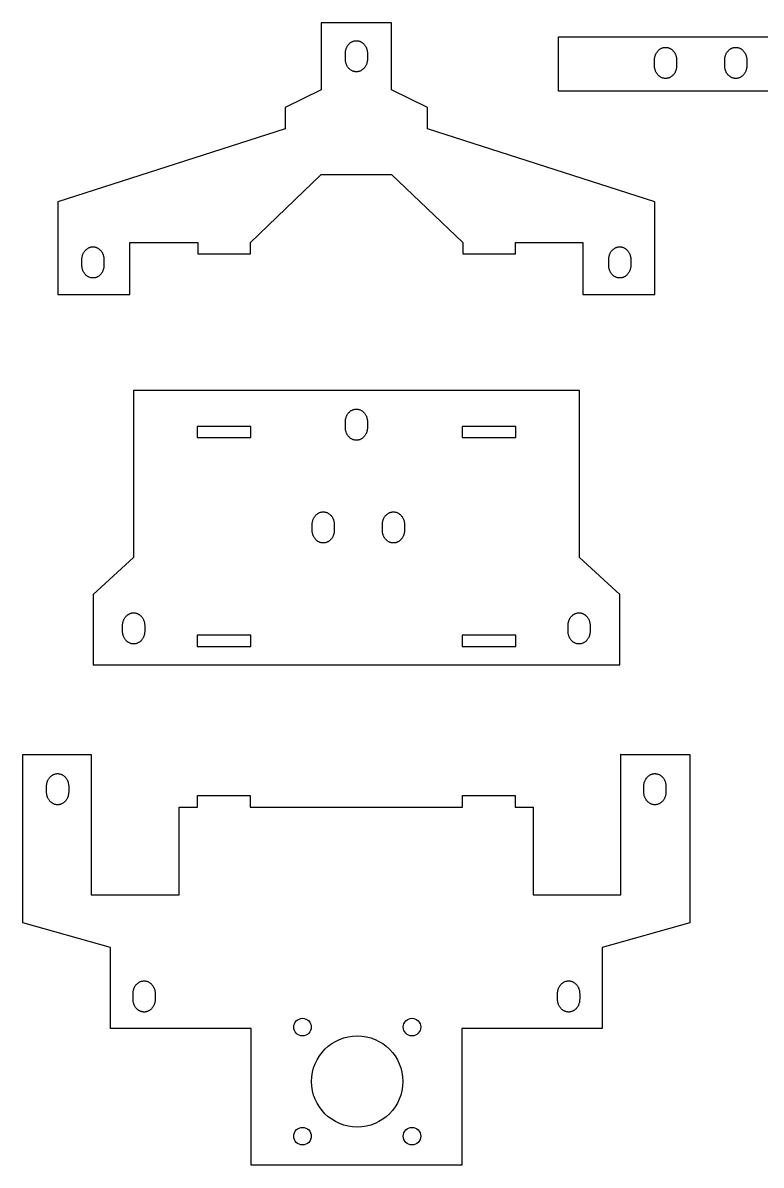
# Model space of a CAD drawing. Header units: millimetres. Extents: x 371 to 779, y 301 to 626.
# Drawn here: x 370.9 to 581.2, y 301 to 626.5 of the extents above; entities that cross this region are included whole.
import ezdxf

# ---------------------------------------------------------------- set-up
doc = ezdxf.new("R2010")
doc.units = ezdxf.units.MM
doc.header["$MEASUREMENT"] = 0
doc.layers.get('0').update_dxf_attribs({"linetype": 'CONTINUOUS'})
doc.layers.add('CAMADA_1', color=7, linetype='CONTINUOUS')

msp = doc.modelspace()

# ---------------------------------------------------------------- linework, layer by layer
msp.add_line((402.41, 521.73), (402.41, 494.5))
msp.add_lwpolyline([(523.5, 622.5), (603.5, 622.5), (603.5, 607), (523.5, 607)], close=True)
for centre, radius in [((450.56, 340.35), 2.5), ((481.74, 340.35), 2.5), ((466.15, 324.85), 13), ((450.56, 309.26), 2.5), ((481.74, 309.26), 2.5)]:
    msp.add_circle(centre, radius)
at = {"layer": 'CAMADA_1'}
for points in [[(530.41, 556.53), (530.41, 549.11), (550.91, 549.11), (550.91, 575.46), (550.91, 575.46), (486.17, 596.28), (486.16, 596.28), (486.16, 602.4), (475.91, 607.39), (475.91, 626.5), (455.91, 626.5), (455.91, 607.41), (445.66, 602.4), (445.66, 596.28), (445.65, 596.28), (380.91, 575.46), (380.91, 575.46), (380.91, 549.11), (401.41, 549.11), (401.41, 553.46), (401.41, 563.95), (420.71, 563.95), (420.71, 560.66), (435.71, 560.66), (435.71, 563.95), (455.91, 583.3), (475.91, 583.3), (496.21, 563.95), (496.21, 560.69), (511.21, 560.69), (511.21, 563.95), (530.41, 563.95)], [(462.76, 616.34), (462.76, 617.78), (462.76, 617.97), (462.77, 618.16), (462.79, 618.34), (462.82, 618.52), (462.86, 618.69), (462.9, 618.86), (462.95, 619.03), (463.01, 619.2), (463.07, 619.36), (463.14, 619.52), (463.21, 619.67), (463.3, 619.82), (463.38, 619.96), (463.48, 620.09), (463.58, 620.23), (463.68, 620.35), (463.79, 620.47), (463.9, 620.59), (464.02, 620.69), (464.15, 620.8), (464.27, 620.89), (464.41, 620.98), (464.54, 621.06), (464.68, 621.13), (464.83, 621.2), (464.97, 621.25), (465.12, 621.3), (465.27, 621.34), (465.43, 621.37), (465.59, 621.4), (465.75, 621.41), (465.91, 621.42), (466.07, 621.41), (466.23, 621.4), (466.39, 621.37), (466.54, 621.34), (466.7, 621.3), (466.85, 621.25), (466.99, 621.2), (467.13, 621.13), (467.27, 621.06), (467.41, 620.98), (467.54, 620.89), (467.67, 620.8), (467.79, 620.69), (467.91, 620.59), (468.03, 620.47), (468.14, 620.35), (468.24, 620.23), (468.34, 620.09), (468.43, 619.96), (468.52, 619.82), (468.6, 619.67), (468.68, 619.52), (468.75, 619.36), (468.81, 619.2), (468.87, 619.03), (468.92, 618.86), (468.96, 618.69), (468.99, 618.52), (469.02, 618.34), (469.04, 618.16), (469.05, 617.97), (469.06, 617.78), (469.06, 616.22), (469.06, 616.18), (469.05, 615.99), (469.04, 615.81), (469.02, 615.63), (468.99, 615.45), (468.96, 615.27), (468.92, 615.1), (468.87, 614.93), (468.81, 614.77), (468.75, 614.61), (468.68, 614.45), (468.6, 614.3), (468.52, 614.15), (468.43, 614.01), (468.34, 613.87), (468.24, 613.74), (468.14, 613.61), (468.03, 613.49), (467.91, 613.38), (467.79, 613.27), (467.67, 613.17), (467.54, 613.08), (467.41, 612.99), (467.27, 612.91), (467.13, 612.83), (466.99, 612.77), (466.85, 612.71), (466.7, 612.66), (466.54, 612.62), (466.39, 612.59), (466.23, 612.57), (466.07, 612.55), (465.91, 612.55), (465.75, 612.55), (465.59, 612.57), (465.43, 612.59), (465.27, 612.62), (465.12, 612.66), (464.97, 612.71), (464.83, 612.77), (464.68, 612.83), (464.54, 612.91), (464.41, 612.99), (464.27, 613.08), (464.15, 613.17), (464.02, 613.27), (463.9, 613.38), (463.79, 613.49), (463.68, 613.61), (463.58, 613.74), (463.48, 613.87), (463.38, 614.01), (463.3, 614.15), (463.21, 614.3), (463.14, 614.45), (463.07, 614.61), (463.01, 614.77), (462.95, 614.93), (462.9, 615.1), (462.86, 615.27), (462.82, 615.45), (462.79, 615.63), (462.77, 615.81), (462.76, 615.99), (462.76, 616.18)], [(550.82, 614.44), (550.81, 615.88), (550.82, 616.07), (550.83, 616.25), (550.85, 616.43), (550.88, 616.61), (550.91, 616.79), (550.96, 616.96), (551.01, 617.13), (551.06, 617.29), (551.13, 617.46), (551.2, 617.61), (551.27, 617.76), (551.35, 617.91), (551.44, 618.05), (551.53, 618.19), (551.63, 618.32), (551.74, 618.45), (551.85, 618.57), (551.96, 618.68), (552.08, 618.79), (552.2, 618.89), (552.33, 618.99), (552.46, 619.07), (552.6, 619.15), (552.74, 619.23), (552.88, 619.29), (553.03, 619.35), (553.18, 619.4), (553.33, 619.44), (553.49, 619.47), (553.64, 619.49), (553.8, 619.51), (553.96, 619.51), (554.13, 619.51), (554.29, 619.49), (554.44, 619.47), (554.6, 619.44), (554.75, 619.4), (554.9, 619.35), (555.05, 619.29), (555.19, 619.23), (555.33, 619.15), (555.47, 619.07), (555.6, 618.99), (555.73, 618.89), (555.85, 618.79), (555.97, 618.68), (556.08, 618.57), (556.19, 618.45), (556.3, 618.32), (556.4, 618.19), (556.49, 618.05), (556.58, 617.91), (556.66, 617.76), (556.73, 617.61), (556.8, 617.46), (556.87, 617.29), (556.92, 617.13), (556.97, 616.96), (557.02, 616.79), (557.05, 616.61), (557.08, 616.43), (557.1, 616.25), (557.11, 616.07), (557.11, 615.88), (557.11, 614.32), (557.11, 614.28), (557.11, 614.09), (557.1, 613.91), (557.08, 613.72), (557.05, 613.55), (557.02, 613.37), (556.97, 613.2), (556.92, 613.03), (556.87, 612.86), (556.8, 612.7), (556.73, 612.55), (556.66, 612.39), (556.58, 612.25), (556.49, 612.1), (556.4, 611.97), (556.3, 611.84), (556.19, 611.71), (556.08, 611.59), (555.97, 611.48), (555.85, 611.37), (555.73, 611.27), (555.6, 611.17), (555.47, 611.08), (555.33, 611), (555.19, 610.93), (555.05, 610.87), (554.9, 610.81), (554.75, 610.76), (554.6, 610.72), (554.44, 610.69), (554.29, 610.66), (554.13, 610.65), (553.96, 610.65), (553.8, 610.65), (553.64, 610.66), (553.49, 610.69), (553.33, 610.72), (553.18, 610.76), (553.03, 610.81), (552.88, 610.87), (552.74, 610.93), (552.6, 611), (552.46, 611.08), (552.33, 611.17), (552.2, 611.27), (552.08, 611.37), (551.96, 611.48), (551.85, 611.59), (551.74, 611.71), (551.63, 611.84), (551.53, 611.97), (551.44, 612.1), (551.35, 612.25), (551.27, 612.39), (551.2, 612.55), (551.13, 612.7), (551.06, 612.86), (551.01, 613.03), (550.96, 613.2), (550.91, 613.37), (550.88, 613.55), (550.85, 613.72), (550.83, 613.91), (550.82, 614.09), (550.81, 614.28)], [(570.82, 614.44), (570.81, 615.88), (570.82, 616.07), (570.83, 616.25), (570.85, 616.43), (570.88, 616.61), (570.91, 616.79), (570.96, 616.96), (571.01, 617.13), (571.06, 617.29), (571.13, 617.46), (571.2, 617.61), (571.27, 617.76), (571.35, 617.91), (571.44, 618.05), (571.53, 618.19), (571.63, 618.32), (571.74, 618.45), (571.85, 618.57), (571.96, 618.68), (572.08, 618.79), (572.2, 618.89), (572.33, 618.99), (572.46, 619.07), (572.6, 619.15), (572.74, 619.23), (572.88, 619.29), (573.03, 619.35), (573.18, 619.4), (573.33, 619.44), (573.49, 619.47), (573.64, 619.49), (573.8, 619.51), (573.96, 619.51), (574.13, 619.51), (574.29, 619.49), (574.44, 619.47), (574.6, 619.44), (574.75, 619.4), (574.9, 619.35), (575.05, 619.29), (575.19, 619.23), (575.33, 619.15), (575.47, 619.07), (575.6, 618.99), (575.73, 618.89), (575.85, 618.79), (575.97, 618.68), (576.08, 618.57), (576.19, 618.45), (576.3, 618.32), (576.4, 618.19), (576.49, 618.05), (576.58, 617.91), (576.66, 617.76), (576.73, 617.61), (576.8, 617.46), (576.87, 617.29), (576.92, 617.13), (576.97, 616.96), (577.02, 616.79), (577.05, 616.61), (577.08, 616.43), (577.1, 616.25), (577.11, 616.07), (577.11, 615.88), (577.11, 614.32), (577.11, 614.28), (577.11, 614.09), (577.1, 613.91), (577.08, 613.72), (577.05, 613.55), (577.02, 613.37), (576.97, 613.2), (576.92, 613.03), (576.87, 612.86), (576.8, 612.7), (576.73, 612.55), (576.66, 612.39), (576.58, 612.25), (576.49, 612.1), (576.4, 611.97), (576.3, 611.84), (576.19, 611.71), (576.08, 611.59), (575.97, 611.48), (575.85, 611.37), (575.73, 611.27), (575.6, 611.17), (575.47, 611.08), (575.33, 611), (575.19, 610.93), (575.05, 610.87), (574.9, 610.81), (574.75, 610.76), (574.6, 610.72), (574.44, 610.69), (574.29, 610.66), (574.13, 610.65), (573.96, 610.65), (573.8, 610.65), (573.64, 610.66), (573.49, 610.69), (573.33, 610.72), (573.18, 610.76), (573.03, 610.81), (572.88, 610.87), (572.74, 610.93), (572.6, 611), (572.46, 611.08), (572.33, 611.17), (572.2, 611.27), (572.08, 611.37), (571.96, 611.48), (571.85, 611.59), (571.74, 611.71), (571.63, 611.84), (571.53, 611.97), (571.44, 612.1), (571.35, 612.25), (571.27, 612.39), (571.2, 612.55), (571.13, 612.7), (571.06, 612.86), (571.01, 613.03), (570.96, 613.2), (570.91, 613.37), (570.88, 613.55), (570.85, 613.72), (570.83, 613.91), (570.82, 614.09), (570.81, 614.28)], [(387.73, 557.61), (387.72, 559.05), (387.73, 559.23), (387.74, 559.42), (387.76, 559.6), (387.79, 559.78), (387.82, 559.96), (387.87, 560.13), (387.91, 560.3), (387.97, 560.46), (388.03, 560.62), (388.1, 560.78), (388.18, 560.93), (388.26, 561.08), (388.35, 561.22), (388.44, 561.36), (388.54, 561.49), (388.65, 561.62), (388.76, 561.74), (388.87, 561.85), (388.99, 561.96), (389.11, 562.06), (389.24, 562.15), (389.37, 562.24), (389.51, 562.32), (389.65, 562.39), (389.79, 562.46), (389.94, 562.52), (390.09, 562.56), (390.24, 562.61), (390.39, 562.64), (390.55, 562.66), (390.71, 562.67), (390.87, 562.68), (391.04, 562.67), (391.2, 562.66), (391.35, 562.64), (391.51, 562.61), (391.66, 562.56), (391.81, 562.52), (391.96, 562.46), (392.1, 562.39), (392.24, 562.32), (392.38, 562.24), (392.51, 562.15), (392.63, 562.06), (392.76, 561.96), (392.88, 561.85), (392.99, 561.74), (393.1, 561.62), (393.21, 561.49), (393.3, 561.36), (393.4, 561.22), (393.49, 561.08), (393.57, 560.93), (393.64, 560.78), (393.71, 560.62), (393.78, 560.46), (393.83, 560.3), (393.88, 560.13), (393.92, 559.96), (393.96, 559.78), (393.99, 559.6), (394.01, 559.42), (394.02, 559.23), (394.02, 559.05), (394.02, 557.48), (394.02, 557.44), (394.02, 557.26), (394.01, 557.07), (393.99, 556.89), (393.96, 556.71), (393.92, 556.54), (393.88, 556.36), (393.83, 556.2), (393.78, 556.03), (393.71, 555.87), (393.64, 555.71), (393.57, 555.56), (393.49, 555.41), (393.4, 555.27), (393.3, 555.13), (393.21, 555), (393.1, 554.88), (392.99, 554.76), (392.88, 554.64), (392.76, 554.53), (392.63, 554.43), (392.51, 554.34), (392.38, 554.25), (392.24, 554.17), (392.1, 554.1), (391.96, 554.03), (391.81, 553.98), (391.66, 553.93), (391.51, 553.89), (391.35, 553.85), (391.2, 553.83), (391.04, 553.82), (390.87, 553.81), (390.71, 553.82), (390.55, 553.83), (390.39, 553.85), (390.24, 553.89), (390.09, 553.93), (389.94, 553.98), (389.79, 554.03), (389.65, 554.1), (389.51, 554.17), (389.37, 554.25), (389.24, 554.34), (389.11, 554.43), (388.99, 554.53), (388.87, 554.64), (388.76, 554.76), (388.65, 554.88), (388.54, 555), (388.44, 555.13), (388.35, 555.27), (388.26, 555.41), (388.18, 555.56), (388.1, 555.71), (388.03, 555.87), (387.97, 556.03), (387.91, 556.2), (387.87, 556.36), (387.82, 556.54), (387.79, 556.71), (387.76, 556.89), (387.74, 557.07), (387.73, 557.26), (387.72, 557.44)], [(537.77, 557.61), (537.77, 559.05), (537.77, 559.23), (537.78, 559.42), (537.8, 559.6), (537.83, 559.78), (537.87, 559.96), (537.91, 560.13), (537.96, 560.3), (538.02, 560.46), (538.08, 560.62), (538.15, 560.78), (538.22, 560.93), (538.31, 561.08), (538.39, 561.22), (538.49, 561.36), (538.59, 561.49), (538.69, 561.62), (538.8, 561.74), (538.91, 561.85), (539.03, 561.96), (539.16, 562.06), (539.28, 562.15), (539.42, 562.24), (539.55, 562.32), (539.69, 562.39), (539.83, 562.46), (539.98, 562.52), (540.13, 562.56), (540.28, 562.61), (540.44, 562.64), (540.6, 562.66), (540.76, 562.67), (540.92, 562.68), (541.08, 562.67), (541.24, 562.66), (541.4, 562.64), (541.55, 562.61), (541.7, 562.56), (541.85, 562.52), (542, 562.46), (542.14, 562.39), (542.28, 562.32), (542.42, 562.24), (542.55, 562.15), (542.68, 562.06), (542.8, 561.96), (542.92, 561.85), (543.04, 561.74), (543.15, 561.62), (543.25, 561.49), (543.35, 561.36), (543.44, 561.22), (543.53, 561.08), (543.61, 560.93), (543.69, 560.78), (543.76, 560.62), (543.82, 560.46), (543.88, 560.3), (543.93, 560.13), (543.97, 559.96), (544, 559.78), (544.03, 559.6), (544.05, 559.42), (544.06, 559.23), (544.07, 559.05), (544.07, 557.48), (544.07, 557.44), (544.06, 557.26), (544.05, 557.07), (544.03, 556.89), (544, 556.71), (543.97, 556.54), (543.93, 556.36), (543.88, 556.2), (543.82, 556.03), (543.76, 555.87), (543.69, 555.71), (543.61, 555.56), (543.53, 555.41), (543.44, 555.27), (543.35, 555.13), (543.25, 555), (543.15, 554.88), (543.04, 554.76), (542.92, 554.64), (542.8, 554.53), (542.68, 554.43), (542.55, 554.34), (542.42, 554.25), (542.28, 554.17), (542.14, 554.1), (542, 554.03), (541.85, 553.98), (541.7, 553.93), (541.55, 553.89), (541.4, 553.85), (541.24, 553.83), (541.08, 553.82), (540.92, 553.81), (540.76, 553.82), (540.6, 553.83), (540.44, 553.85), (540.28, 553.89), (540.13, 553.93), (539.98, 553.98), (539.83, 554.03), (539.69, 554.1), (539.55, 554.17), (539.42, 554.25), (539.28, 554.34), (539.16, 554.43), (539.03, 554.53), (538.91, 554.64), (538.8, 554.76), (538.69, 554.88), (538.59, 555), (538.49, 555.13), (538.39, 555.27), (538.31, 555.41), (538.22, 555.56), (538.15, 555.71), (538.08, 555.87), (538.02, 556.03), (537.96, 556.2), (537.91, 556.36), (537.87, 556.54), (537.83, 556.71), (537.8, 556.89), (537.78, 557.07), (537.77, 557.26), (537.77, 557.44)], [(438.29, 443.61), (493.29, 443.61), (540.91, 443.61), (540.91, 463.64), (529.41, 474.12), (529.41, 521.73), (402.41, 521.73), (402.41, 474.12), (390.91, 463.64), (390.91, 453.64), (390.91, 453.63), (390.91, 443.61)], [(462.76, 511.36), (462.76, 512.81), (462.76, 512.99), (462.77, 513.18), (462.79, 513.36), (462.82, 513.54), (462.86, 513.71), (462.9, 513.89), (462.95, 514.05), (463.01, 514.22), (463.07, 514.38), (463.14, 514.54), (463.21, 514.69), (463.3, 514.84), (463.38, 514.98), (463.48, 515.12), (463.58, 515.25), (463.68, 515.37), (463.79, 515.49), (463.9, 515.61), (464.02, 515.72), (464.15, 515.82), (464.27, 515.91), (464.41, 516), (464.54, 516.08), (464.68, 516.15), (464.83, 516.22), (464.97, 516.27), (465.12, 516.32), (465.27, 516.36), (465.43, 516.4), (465.59, 516.42), (465.75, 516.43), (465.91, 516.44), (466.07, 516.43), (466.23, 516.42), (466.39, 516.4), (466.54, 516.36), (466.7, 516.32), (466.85, 516.27), (466.99, 516.22), (467.13, 516.15), (467.27, 516.08), (467.41, 516), (467.54, 515.91), (467.67, 515.82), (467.79, 515.72), (467.91, 515.61), (468.03, 515.49), (468.14, 515.37), (468.24, 515.25), (468.34, 515.12), (468.43, 514.98), (468.52, 514.84), (468.6, 514.69), (468.68, 514.54), (468.75, 514.38), (468.81, 514.22), (468.87, 514.05), (468.92, 513.89), (468.96, 513.71), (468.99, 513.54), (469.02, 513.36), (469.04, 513.18), (469.05, 512.99), (469.06, 512.81), (469.06, 511.24), (469.06, 511.2), (469.05, 511.02), (469.04, 510.83), (469.02, 510.65), (468.99, 510.47), (468.96, 510.29), (468.92, 510.12), (468.87, 509.95), (468.81, 509.79), (468.75, 509.63), (468.68, 509.47), (468.6, 509.32), (468.52, 509.17), (468.43, 509.03), (468.34, 508.89), (468.24, 508.76), (468.14, 508.63), (468.03, 508.51), (467.91, 508.4), (467.79, 508.29), (467.67, 508.19), (467.54, 508.1), (467.41, 508.01), (467.27, 507.93), (467.13, 507.86), (466.99, 507.79), (466.85, 507.73), (466.7, 507.68), (466.54, 507.64), (466.39, 507.61), (466.23, 507.59), (466.07, 507.58), (465.91, 507.57), (465.75, 507.58), (465.59, 507.59), (465.43, 507.61), (465.27, 507.64), (465.12, 507.68), (464.97, 507.73), (464.83, 507.79), (464.68, 507.86), (464.54, 507.93), (464.41, 508.01), (464.27, 508.1), (464.15, 508.19), (464.02, 508.29), (463.9, 508.4), (463.79, 508.51), (463.68, 508.63), (463.58, 508.76), (463.48, 508.89), (463.38, 509.03), (463.3, 509.17), (463.21, 509.32), (463.14, 509.47), (463.07, 509.63), (463.01, 509.79), (462.95, 509.95), (462.9, 510.12), (462.86, 510.29), (462.82, 510.47), (462.79, 510.65), (462.77, 510.83), (462.76, 511.02), (462.76, 511.2)], [(420.56, 508.32), (435.86, 508.32), (435.86, 511.5), (420.56, 511.5)], [(496.06, 508.32), (511.36, 508.32), (511.36, 511.5), (496.06, 511.5)], [(453.32, 482.09), (453.31, 483.53), (453.32, 483.72), (453.33, 483.9), (453.35, 484.08), (453.38, 484.26), (453.41, 484.44), (453.46, 484.61), (453.51, 484.78), (453.56, 484.95), (453.63, 485.11), (453.7, 485.26), (453.77, 485.41), (453.85, 485.56), (453.94, 485.7), (454.03, 485.84), (454.13, 485.97), (454.24, 486.1), (454.35, 486.22), (454.46, 486.33), (454.58, 486.44), (454.7, 486.54), (454.83, 486.64), (454.96, 486.72), (455.1, 486.81), (455.24, 486.88), (455.38, 486.94), (455.53, 487), (455.68, 487.05), (455.83, 487.09), (455.99, 487.12), (456.14, 487.14), (456.3, 487.16), (456.46, 487.16), (456.63, 487.16), (456.79, 487.14), (456.94, 487.12), (457.1, 487.09), (457.25, 487.05), (457.4, 487), (457.55, 486.94), (457.69, 486.88), (457.83, 486.81), (457.97, 486.72), (458.1, 486.64), (458.23, 486.54), (458.35, 486.44), (458.47, 486.33), (458.58, 486.22), (458.69, 486.1), (458.8, 485.97), (458.9, 485.84), (458.99, 485.7), (459.08, 485.56), (459.16, 485.41), (459.23, 485.26), (459.3, 485.11), (459.37, 484.95), (459.42, 484.78), (459.47, 484.61), (459.52, 484.44), (459.55, 484.26), (459.58, 484.08), (459.6, 483.9), (459.61, 483.72), (459.61, 483.53), (459.61, 481.97), (459.61, 481.93), (459.61, 481.74), (459.6, 481.56), (459.58, 481.37), (459.55, 481.2), (459.52, 481.02), (459.47, 480.85), (459.42, 480.68), (459.37, 480.51), (459.3, 480.35), (459.23, 480.2), (459.16, 480.04), (459.08, 479.9), (458.99, 479.76), (458.9, 479.62), (458.8, 479.49), (458.69, 479.36), (458.58, 479.24), (458.47, 479.13), (458.35, 479.02), (458.23, 478.92), (458.1, 478.82), (457.97, 478.73), (457.83, 478.65), (457.69, 478.58), (457.55, 478.52), (457.4, 478.46), (457.25, 478.41), (457.1, 478.37), (456.94, 478.34), (456.79, 478.32), (456.63, 478.3), (456.46, 478.3), (456.3, 478.3), (456.14, 478.32), (455.99, 478.34), (455.83, 478.37), (455.68, 478.41), (455.53, 478.46), (455.38, 478.52), (455.24, 478.58), (455.1, 478.65), (454.96, 478.73), (454.83, 478.82), (454.7, 478.92), (454.58, 479.02), (454.46, 479.13), (454.35, 479.24), (454.24, 479.36), (454.13, 479.49), (454.03, 479.62), (453.94, 479.76), (453.85, 479.9), (453.77, 480.04), (453.7, 480.2), (453.63, 480.35), (453.56, 480.51), (453.51, 480.68), (453.46, 480.85), (453.41, 481.02), (453.38, 481.2), (453.35, 481.37), (453.33, 481.56), (453.32, 481.74), (453.31, 481.93)], [(473.32, 482.09), (473.31, 483.53), (473.32, 483.72), (473.33, 483.9), (473.35, 484.08), (473.38, 484.26), (473.41, 484.44), (473.46, 484.61), (473.51, 484.78), (473.56, 484.95), (473.63, 485.11), (473.7, 485.26), (473.77, 485.41), (473.85, 485.56), (473.94, 485.7), (474.03, 485.84), (474.13, 485.97), (474.24, 486.1), (474.35, 486.22), (474.46, 486.33), (474.58, 486.44), (474.7, 486.54), (474.83, 486.64), (474.96, 486.72), (475.1, 486.81), (475.24, 486.88), (475.38, 486.94), (475.53, 487), (475.68, 487.05), (475.83, 487.09), (475.99, 487.12), (476.14, 487.14), (476.3, 487.16), (476.46, 487.16), (476.63, 487.16), (476.79, 487.14), (476.94, 487.12), (477.1, 487.09), (477.25, 487.05), (477.4, 487), (477.55, 486.94), (477.69, 486.88), (477.83, 486.81), (477.97, 486.72), (478.1, 486.64), (478.23, 486.54), (478.35, 486.44), (478.47, 486.33), (478.58, 486.22), (478.69, 486.1), (478.8, 485.97), (478.9, 485.84), (478.99, 485.7), (479.08, 485.56), (479.16, 485.41), (479.23, 485.26), (479.3, 485.11), (479.37, 484.95), (479.42, 484.78), (479.47, 484.61), (479.52, 484.44), (479.55, 484.26), (479.58, 484.08), (479.6, 483.9), (479.61, 483.72), (479.61, 483.53), (479.61, 481.97), (479.61, 481.93), (479.61, 481.74), (479.6, 481.56), (479.58, 481.37), (479.55, 481.2), (479.52, 481.02), (479.47, 480.85), (479.42, 480.68), (479.37, 480.51), (479.3, 480.35), (479.23, 480.2), (479.16, 480.04), (479.08, 479.9), (478.99, 479.76), (478.9, 479.62), (478.8, 479.49), (478.69, 479.36), (478.58, 479.24), (478.47, 479.13), (478.35, 479.02), (478.23, 478.92), (478.1, 478.82), (477.97, 478.73), (477.83, 478.65), (477.69, 478.58), (477.55, 478.52), (477.4, 478.46), (477.25, 478.41), (477.1, 478.37), (476.94, 478.34), (476.79, 478.32), (476.63, 478.3), (476.46, 478.3), (476.3, 478.3), (476.14, 478.32), (475.99, 478.34), (475.83, 478.37), (475.68, 478.41), (475.53, 478.46), (475.38, 478.52), (475.24, 478.58), (475.1, 478.65), (474.96, 478.73), (474.83, 478.82), (474.7, 478.92), (474.58, 479.02), (474.46, 479.13), (474.35, 479.24), (474.24, 479.36), (474.13, 479.49), (474.03, 479.62), (473.94, 479.76), (473.85, 479.9), (473.77, 480.04), (473.7, 480.2), (473.63, 480.35), (473.56, 480.51), (473.51, 480.68), (473.46, 480.85), (473.41, 481.02), (473.38, 481.2), (473.35, 481.37), (473.33, 481.56), (473.32, 481.74), (473.31, 481.93)], [(399.32, 453.32), (399.31, 454.76), (399.32, 454.95), (399.33, 455.14), (399.35, 455.32), (399.38, 455.5), (399.41, 455.67), (399.46, 455.84), (399.51, 456.01), (399.56, 456.18), (399.63, 456.34), (399.7, 456.5), (399.77, 456.65), (399.85, 456.79), (399.94, 456.94), (400.03, 457.07), (400.13, 457.21), (400.24, 457.33), (400.35, 457.45), (400.46, 457.57), (400.58, 457.67), (400.7, 457.78), (400.83, 457.87), (400.96, 457.96), (401.1, 458.04), (401.24, 458.11), (401.38, 458.18), (401.53, 458.23), (401.68, 458.28), (401.83, 458.32), (401.99, 458.35), (402.14, 458.38), (402.3, 458.39), (402.46, 458.4), (402.63, 458.39), (402.79, 458.38), (402.94, 458.35), (403.1, 458.32), (403.25, 458.28), (403.4, 458.23), (403.55, 458.18), (403.69, 458.11), (403.83, 458.04), (403.97, 457.96), (404.1, 457.87), (404.23, 457.78), (404.35, 457.67), (404.47, 457.57), (404.58, 457.45), (404.69, 457.33), (404.8, 457.21), (404.9, 457.07), (404.99, 456.94), (405.08, 456.79), (405.16, 456.65), (405.23, 456.5), (405.3, 456.34), (405.37, 456.18), (405.42, 456.01), (405.47, 455.84), (405.52, 455.67), (405.55, 455.5), (405.58, 455.32), (405.6, 455.14), (405.61, 454.95), (405.61, 454.76), (405.61, 453.2), (405.61, 453.16), (405.61, 452.97), (405.6, 452.79), (405.58, 452.61), (405.55, 452.43), (405.52, 452.25), (405.47, 452.08), (405.42, 451.91), (405.37, 451.75), (405.3, 451.59), (405.23, 451.43), (405.16, 451.28), (405.08, 451.13), (404.99, 450.99), (404.9, 450.85), (404.8, 450.72), (404.69, 450.59), (404.58, 450.47), (404.47, 450.36), (404.35, 450.25), (404.23, 450.15), (404.1, 450.05), (403.97, 449.97), (403.83, 449.89), (403.69, 449.81), (403.55, 449.75), (403.4, 449.69), (403.25, 449.64), (403.1, 449.6), (402.94, 449.57), (402.79, 449.55), (402.63, 449.53), (402.46, 449.53), (402.3, 449.53), (402.14, 449.55), (401.99, 449.57), (401.83, 449.6), (401.68, 449.64), (401.53, 449.69), (401.38, 449.75), (401.24, 449.81), (401.1, 449.89), (400.96, 449.97), (400.83, 450.05), (400.7, 450.15), (400.58, 450.25), (400.46, 450.36), (400.35, 450.47), (400.24, 450.59), (400.13, 450.72), (400.03, 450.85), (399.94, 450.99), (399.85, 451.13), (399.77, 451.28), (399.7, 451.43), (399.63, 451.59), (399.56, 451.75), (399.51, 451.91), (399.46, 452.08), (399.41, 452.25), (399.38, 452.43), (399.35, 452.61), (399.33, 452.79), (399.32, 452.97), (399.31, 453.16)], [(399.32, 453.32), (399.31, 454.76), (399.32, 454.95), (399.33, 455.14), (399.35, 455.32), (399.38, 455.5), (399.41, 455.67), (399.46, 455.84), (399.51, 456.01), (399.56, 456.18), (399.63, 456.34), (399.7, 456.5), (399.77, 456.65), (399.85, 456.79), (399.94, 456.94), (400.03, 457.07), (400.13, 457.21), (400.24, 457.33), (400.35, 457.45), (400.46, 457.57), (400.58, 457.67), (400.7, 457.78), (400.83, 457.87), (400.96, 457.96), (401.1, 458.04), (401.24, 458.11), (401.38, 458.18), (401.53, 458.23), (401.68, 458.28), (401.83, 458.32), (401.99, 458.35), (402.14, 458.38), (402.3, 458.39), (402.46, 458.4), (402.63, 458.39), (402.79, 458.38), (402.94, 458.35), (403.1, 458.32), (403.25, 458.28), (403.4, 458.23), (403.55, 458.18), (403.69, 458.11), (403.83, 458.04), (403.97, 457.96), (404.1, 457.87), (404.23, 457.78), (404.35, 457.67), (404.47, 457.57), (404.58, 457.45), (404.69, 457.33), (404.8, 457.21), (404.9, 457.07), (404.99, 456.94), (405.08, 456.79), (405.16, 456.65), (405.23, 456.5), (405.3, 456.34), (405.37, 456.18), (405.42, 456.01), (405.47, 455.84), (405.52, 455.67), (405.55, 455.5), (405.58, 455.32), (405.6, 455.14), (405.61, 454.95), (405.61, 454.76), (405.61, 453.2), (405.61, 453.16), (405.61, 452.97), (405.6, 452.79), (405.58, 452.61), (405.55, 452.43), (405.52, 452.25), (405.47, 452.08), (405.42, 451.91), (405.37, 451.75), (405.3, 451.59), (405.23, 451.43), (405.16, 451.28), (405.08, 451.13), (404.99, 450.99), (404.9, 450.85), (404.8, 450.72), (404.69, 450.59), (404.58, 450.47), (404.47, 450.36), (404.35, 450.25), (404.23, 450.15), (404.1, 450.05), (403.97, 449.97), (403.83, 449.89), (403.69, 449.81), (403.55, 449.75), (403.4, 449.69), (403.25, 449.64), (403.1, 449.6), (402.94, 449.57), (402.79, 449.55), (402.63, 449.53), (402.46, 449.53), (402.3, 449.53), (402.14, 449.55), (401.99, 449.57), (401.83, 449.6), (401.68, 449.64), (401.53, 449.69), (401.38, 449.75), (401.24, 449.81), (401.1, 449.89), (400.96, 449.97), (400.83, 450.05), (400.7, 450.15), (400.58, 450.25), (400.46, 450.36), (400.35, 450.47), (400.24, 450.59), (400.13, 450.72), (400.03, 450.85), (399.94, 450.99), (399.85, 451.13), (399.77, 451.28), (399.7, 451.43), (399.63, 451.59), (399.56, 451.75), (399.51, 451.91), (399.46, 452.08), (399.41, 452.25), (399.38, 452.43), (399.35, 452.61), (399.33, 452.79), (399.32, 452.97), (399.31, 453.16)], [(526.18, 453.32), (526.18, 454.76), (526.18, 454.95), (526.19, 455.14), (526.21, 455.32), (526.24, 455.5), (526.28, 455.67), (526.32, 455.84), (526.37, 456.01), (526.42, 456.18), (526.49, 456.34), (526.56, 456.5), (526.63, 456.65), (526.71, 456.79), (526.8, 456.94), (526.9, 457.07), (526.99, 457.21), (527.1, 457.33), (527.21, 457.45), (527.32, 457.57), (527.44, 457.67), (527.57, 457.78), (527.69, 457.87), (527.82, 457.96), (527.96, 458.04), (528.1, 458.11), (528.24, 458.18), (528.39, 458.23), (528.54, 458.28), (528.69, 458.32), (528.85, 458.35), (529, 458.38), (529.16, 458.39), (529.33, 458.4), (529.49, 458.39), (529.65, 458.38), (529.81, 458.35), (529.96, 458.32), (530.11, 458.28), (530.26, 458.23), (530.41, 458.18), (530.55, 458.11), (530.69, 458.04), (530.83, 457.96), (530.96, 457.87), (531.09, 457.78), (531.21, 457.67), (531.33, 457.57), (531.44, 457.45), (531.55, 457.33), (531.66, 457.21), (531.76, 457.07), (531.85, 456.94), (531.94, 456.79), (532.02, 456.65), (532.1, 456.5), (532.17, 456.34), (532.23, 456.18), (532.29, 456.01), (532.33, 455.84), (532.38, 455.67), (532.41, 455.5), (532.44, 455.32), (532.46, 455.14), (532.47, 454.95), (532.48, 454.76), (532.48, 453.2), (532.48, 453.16), (532.47, 452.97), (532.46, 452.79), (532.44, 452.61), (532.41, 452.43), (532.38, 452.25), (532.33, 452.08), (532.29, 451.91), (532.23, 451.75), (532.17, 451.59), (532.1, 451.43), (532.02, 451.28), (531.94, 451.13), (531.85, 450.99), (531.76, 450.85), (531.66, 450.72), (531.55, 450.59), (531.44, 450.47), (531.33, 450.36), (531.21, 450.25), (531.09, 450.15), (530.96, 450.05), (530.83, 449.97), (530.69, 449.89), (530.55, 449.81), (530.41, 449.75), (530.26, 449.69), (530.11, 449.64), (529.96, 449.6), (529.81, 449.57), (529.65, 449.55), (529.49, 449.53), (529.33, 449.53), (529.16, 449.53), (529, 449.55), (528.85, 449.57), (528.69, 449.6), (528.54, 449.64), (528.39, 449.69), (528.24, 449.75), (528.1, 449.81), (527.96, 449.89), (527.82, 449.97), (527.69, 450.05), (527.57, 450.15), (527.44, 450.25), (527.32, 450.36), (527.21, 450.47), (527.1, 450.59), (526.99, 450.72), (526.9, 450.85), (526.8, 450.99), (526.71, 451.13), (526.63, 451.28), (526.56, 451.43), (526.49, 451.59), (526.42, 451.75), (526.37, 451.91), (526.32, 452.08), (526.28, 452.25), (526.24, 452.43), (526.21, 452.61), (526.19, 452.79), (526.18, 452.97), (526.18, 453.16)], [(540.91, 453.63), (540.91, 453.64)], [(420.56, 448.82), (435.86, 448.82), (435.86, 452), (420.56, 452)], [(496.06, 448.82), (511.36, 448.82), (511.36, 452), (496.06, 452)], [(541.11, 418), (560.91, 418), (560.91, 370.05), (535.91, 363.05), (535.91, 339.97), (495.91, 339.97), (495.91, 305.01), (495.91, 301.01), (435.91, 301.01), (435.91, 305.01), (435.91, 339.97), (395.91, 339.97), (395.91, 363.05), (370.91, 370.05), (370.91, 418), (390.41, 418), (390.41, 418), (390.41, 378), (415.41, 378), (415.41, 403.03), (420.66, 403.03), (420.66, 404.7), (420.66, 406.38), (435.66, 406.38), (435.66, 403.03), (496.16, 403.03), (496.16, 406.38), (511.16, 406.38), (511.16, 403.03), (516.25, 403.03), (516.25, 378), (541.25, 378), (541.25, 418)], [(377.66, 407.5), (377.66, 408.94), (377.66, 409.13), (377.68, 409.31), (377.7, 409.49), (377.72, 409.67), (377.76, 409.85), (377.8, 410.02), (377.85, 410.19), (377.91, 410.35), (377.97, 410.51), (378.04, 410.67), (378.12, 410.82), (378.2, 410.97), (378.29, 411.11), (378.38, 411.25), (378.48, 411.38), (378.58, 411.51), (378.69, 411.63), (378.81, 411.74), (378.93, 411.85), (379.05, 411.95), (379.18, 412.04), (379.31, 412.13), (379.44, 412.21), (379.58, 412.28), (379.73, 412.35), (379.87, 412.41), (380.02, 412.46), (380.18, 412.5), (380.33, 412.53), (380.49, 412.55), (380.65, 412.57), (380.81, 412.57), (380.97, 412.57), (381.13, 412.55), (381.29, 412.53), (381.45, 412.5), (381.6, 412.46), (381.75, 412.41), (381.89, 412.35), (382.04, 412.28), (382.18, 412.21), (382.31, 412.13), (382.44, 412.04), (382.57, 411.95), (382.7, 411.85), (382.81, 411.74), (382.93, 411.63), (383.04, 411.51), (383.14, 411.38), (383.24, 411.25), (383.33, 411.11), (383.42, 410.97), (383.5, 410.82), (383.58, 410.67), (383.65, 410.51), (383.71, 410.35), (383.77, 410.19), (383.82, 410.02), (383.86, 409.85), (383.9, 409.67), (383.92, 409.49), (383.94, 409.31), (383.96, 409.13), (383.96, 408.94), (383.96, 407.37), (383.96, 407.33), (383.96, 407.15), (383.94, 406.96), (383.92, 406.78), (383.9, 406.6), (383.86, 406.43), (383.82, 406.26), (383.77, 406.09), (383.71, 405.92), (383.65, 405.76), (383.58, 405.6), (383.5, 405.45), (383.42, 405.3), (383.33, 405.16), (383.24, 405.02), (383.14, 404.89), (383.04, 404.77), (382.93, 404.65), (382.81, 404.53), (382.7, 404.42), (382.57, 404.32), (382.44, 404.23), (382.31, 404.14), (382.18, 404.06), (382.04, 403.99), (381.89, 403.92), (381.75, 403.87), (381.6, 403.82), (381.45, 403.78), (381.29, 403.75), (381.13, 403.72), (380.97, 403.71), (380.81, 403.7), (380.65, 403.71), (380.49, 403.72), (380.33, 403.75), (380.18, 403.78), (380.02, 403.82), (379.87, 403.87), (379.73, 403.92), (379.58, 403.99), (379.44, 404.06), (379.31, 404.14), (379.18, 404.23), (379.05, 404.32), (378.93, 404.42), (378.81, 404.53), (378.69, 404.65), (378.58, 404.77), (378.48, 404.89), (378.38, 405.02), (378.29, 405.16), (378.2, 405.3), (378.12, 405.45), (378.04, 405.6), (377.97, 405.76), (377.91, 405.92), (377.85, 406.09), (377.8, 406.26), (377.76, 406.43), (377.72, 406.6), (377.7, 406.78), (377.68, 406.96), (377.66, 407.15), (377.66, 407.33)], [(547.78, 407.5), (547.77, 408.94), (547.78, 409.13), (547.79, 409.31), (547.81, 409.49), (547.84, 409.67), (547.87, 409.85), (547.91, 410.02), (547.96, 410.19), (548.02, 410.35), (548.08, 410.51), (548.15, 410.67), (548.23, 410.82), (548.31, 410.97), (548.4, 411.11), (548.49, 411.25), (548.59, 411.38), (548.7, 411.51), (548.8, 411.63), (548.92, 411.74), (549.04, 411.85), (549.16, 411.95), (549.29, 412.04), (549.42, 412.13), (549.56, 412.21), (549.7, 412.28), (549.84, 412.35), (549.99, 412.41), (550.14, 412.46), (550.29, 412.5), (550.44, 412.53), (550.6, 412.55), (550.76, 412.57), (550.92, 412.57), (551.08, 412.57), (551.24, 412.55), (551.4, 412.53), (551.56, 412.5), (551.71, 412.46), (551.86, 412.41), (552.01, 412.35), (552.15, 412.28), (552.29, 412.21), (552.42, 412.13), (552.56, 412.04), (552.68, 411.95), (552.81, 411.85), (552.93, 411.74), (553.04, 411.63), (553.15, 411.51), (553.25, 411.38), (553.35, 411.25), (553.45, 411.11), (553.53, 410.97), (553.62, 410.82), (553.69, 410.67), (553.76, 410.51), (553.83, 410.35), (553.88, 410.19), (553.93, 410.02), (553.97, 409.85), (554.01, 409.67), (554.04, 409.49), (554.06, 409.31), (554.07, 409.13), (554.07, 408.94), (554.07, 407.37), (554.07, 407.33), (554.07, 407.15), (554.06, 406.96), (554.04, 406.78), (554.01, 406.6), (553.97, 406.43), (553.93, 406.26), (553.88, 406.09), (553.83, 405.92), (553.76, 405.76), (553.69, 405.6), (553.62, 405.45), (553.53, 405.3), (553.45, 405.16), (553.35, 405.02), (553.25, 404.89), (553.15, 404.77), (553.04, 404.65), (552.93, 404.53), (552.81, 404.42), (552.68, 404.32), (552.56, 404.23), (552.42, 404.14), (552.29, 404.06), (552.15, 403.99), (552.01, 403.92), (551.86, 403.87), (551.71, 403.82), (551.56, 403.78), (551.4, 403.75), (551.24, 403.72), (551.08, 403.71), (550.92, 403.7), (550.76, 403.71), (550.6, 403.72), (550.44, 403.75), (550.29, 403.78), (550.14, 403.82), (549.99, 403.87), (549.84, 403.92), (549.7, 403.99), (549.56, 404.06), (549.42, 404.14), (549.29, 404.23), (549.16, 404.32), (549.04, 404.42), (548.92, 404.53), (548.8, 404.65), (548.7, 404.77), (548.59, 404.89), (548.49, 405.02), (548.4, 405.16), (548.31, 405.3), (548.23, 405.45), (548.15, 405.6), (548.08, 405.76), (548.02, 405.92), (547.96, 406.09), (547.91, 406.26), (547.87, 406.43), (547.84, 406.6), (547.81, 406.78), (547.79, 406.96), (547.78, 407.15), (547.77, 407.33)], [(402.3, 348.44), (402.3, 349.89), (402.3, 350.07), (402.31, 350.26), (402.33, 350.44), (402.36, 350.62), (402.4, 350.79), (402.44, 350.97), (402.49, 351.13), (402.55, 351.3), (402.61, 351.46), (402.68, 351.62), (402.75, 351.77), (402.84, 351.92), (402.92, 352.06), (403.02, 352.2), (403.12, 352.33), (403.22, 352.45), (403.33, 352.57), (403.44, 352.69), (403.56, 352.8), (403.69, 352.9), (403.81, 352.99), (403.95, 353.08), (404.08, 353.16), (404.22, 353.23), (404.37, 353.3), (404.51, 353.35), (404.66, 353.4), (404.81, 353.44), (404.97, 353.47), (405.13, 353.5), (405.29, 353.51), (405.45, 353.52), (405.61, 353.51), (405.77, 353.5), (405.93, 353.47), (406.08, 353.44), (406.24, 353.4), (406.39, 353.35), (406.53, 353.3), (406.67, 353.23), (406.81, 353.16), (406.95, 353.08), (407.08, 352.99), (407.21, 352.9), (407.33, 352.8), (407.45, 352.69), (407.57, 352.57), (407.68, 352.45), (407.78, 352.33), (407.88, 352.2), (407.97, 352.06), (408.06, 351.92), (408.14, 351.77), (408.22, 351.62), (408.29, 351.46), (408.35, 351.3), (408.41, 351.13), (408.46, 350.97), (408.5, 350.79), (408.53, 350.62), (408.56, 350.44), (408.58, 350.26), (408.59, 350.07), (408.6, 349.89), (408.6, 348.32), (408.6, 348.28), (408.59, 348.09), (408.58, 347.91), (408.56, 347.73), (408.53, 347.55), (408.5, 347.37), (408.46, 347.2), (408.41, 347.03), (408.35, 346.87), (408.29, 346.71), (408.22, 346.55), (408.14, 346.4), (408.06, 346.25), (407.97, 346.11), (407.88, 345.97), (407.78, 345.84), (407.68, 345.71), (407.57, 345.59), (407.45, 345.48), (407.33, 345.37), (407.21, 345.27), (407.08, 345.18), (406.95, 345.09), (406.81, 345.01), (406.67, 344.94), (406.53, 344.87), (406.39, 344.81), (406.24, 344.76), (406.08, 344.72), (405.93, 344.69), (405.77, 344.67), (405.61, 344.65), (405.45, 344.65), (405.29, 344.65), (405.13, 344.67), (404.97, 344.69), (404.81, 344.72), (404.66, 344.76), (404.51, 344.81), (404.37, 344.87), (404.22, 344.94), (404.08, 345.01), (403.95, 345.09), (403.81, 345.18), (403.69, 345.27), (403.56, 345.37), (403.44, 345.48), (403.33, 345.59), (403.22, 345.71), (403.12, 345.84), (403.02, 345.97), (402.92, 346.11), (402.84, 346.25), (402.75, 346.4), (402.68, 346.55), (402.61, 346.71), (402.55, 346.87), (402.49, 347.03), (402.44, 347.2), (402.4, 347.37), (402.36, 347.55), (402.33, 347.73), (402.31, 347.91), (402.3, 348.09), (402.3, 348.28)], [(523.21, 348.44), (523.21, 349.89), (523.21, 350.07), (523.22, 350.26), (523.24, 350.44), (523.27, 350.62), (523.3, 350.79), (523.35, 350.97), (523.4, 351.13), (523.45, 351.3), (523.52, 351.46), (523.59, 351.62), (523.66, 351.77), (523.74, 351.92), (523.83, 352.06), (523.92, 352.2), (524.02, 352.33), (524.13, 352.45), (524.24, 352.57), (524.35, 352.69), (524.47, 352.8), (524.59, 352.9), (524.72, 352.99), (524.85, 353.08), (524.99, 353.16), (525.13, 353.23), (525.27, 353.3), (525.42, 353.35), (525.57, 353.4), (525.72, 353.44), (525.88, 353.47), (526.03, 353.5), (526.19, 353.51), (526.36, 353.52), (526.52, 353.51), (526.68, 353.5), (526.84, 353.47), (526.99, 353.44), (527.14, 353.4), (527.29, 353.35), (527.44, 353.3), (527.58, 353.23), (527.72, 353.16), (527.86, 353.08), (527.99, 352.99), (528.12, 352.9), (528.24, 352.8), (528.36, 352.69), (528.47, 352.57), (528.58, 352.45), (528.69, 352.33), (528.79, 352.2), (528.88, 352.06), (528.97, 351.92), (529.05, 351.77), (529.13, 351.62), (529.19, 351.46), (529.26, 351.3), (529.31, 351.13), (529.36, 350.97), (529.41, 350.79), (529.44, 350.62), (529.47, 350.44), (529.49, 350.26), (529.5, 350.07), (529.51, 349.89), (529.51, 348.32), (529.51, 348.28), (529.5, 348.09), (529.49, 347.91), (529.47, 347.73), (529.44, 347.55), (529.41, 347.37), (529.36, 347.2), (529.31, 347.03), (529.26, 346.87), (529.19, 346.71), (529.13, 346.55), (529.05, 346.4), (528.97, 346.25), (528.88, 346.11), (528.79, 345.97), (528.69, 345.84), (528.58, 345.71), (528.47, 345.59), (528.36, 345.48), (528.24, 345.37), (528.12, 345.27), (527.99, 345.18), (527.86, 345.09), (527.72, 345.01), (527.58, 344.94), (527.44, 344.87), (527.29, 344.81), (527.14, 344.76), (526.99, 344.72), (526.84, 344.69), (526.68, 344.67), (526.52, 344.65), (526.36, 344.65), (526.19, 344.65), (526.03, 344.67), (525.88, 344.69), (525.72, 344.72), (525.57, 344.76), (525.42, 344.81), (525.27, 344.87), (525.13, 344.94), (524.99, 345.01), (524.85, 345.09), (524.72, 345.18), (524.59, 345.27), (524.47, 345.37), (524.35, 345.48), (524.24, 345.59), (524.13, 345.71), (524.02, 345.84), (523.92, 345.97), (523.83, 346.11), (523.74, 346.25), (523.66, 346.4), (523.59, 346.55), (523.52, 346.71), (523.45, 346.87), (523.4, 347.03), (523.35, 347.2), (523.3, 347.37), (523.27, 347.55), (523.24, 347.73), (523.22, 347.91), (523.21, 348.09), (523.21, 348.28)]]:
    msp.add_lwpolyline(points, close=True, dxfattribs=at)

doc.saveas('drawing.dxf')
